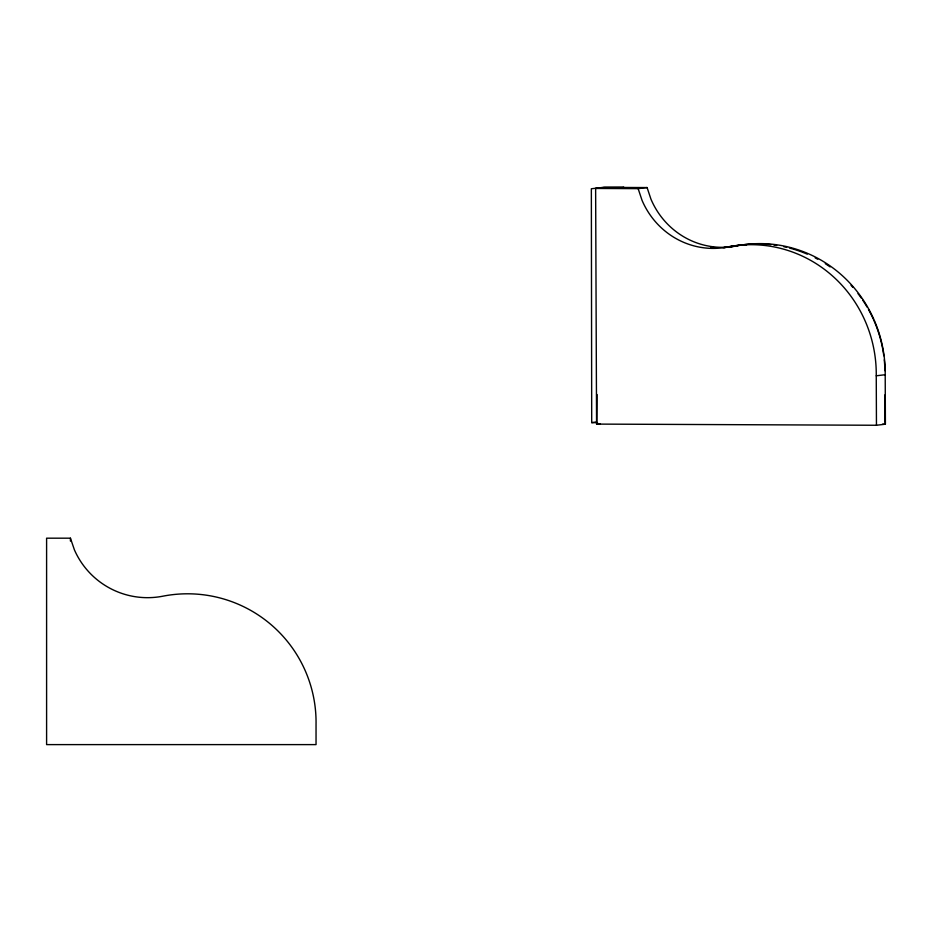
<?xml version="1.0" encoding="UTF-8"?>
<svg xmlns="http://www.w3.org/2000/svg" width="932" height="932" viewBox="0 0 932 932"><rect width="100%" height="100%" fill="white"/><g stroke="black" fill="none" stroke-linecap="round" stroke-linejoin="round"><path stroke-width="1.4" d="M884.981 422.406L885.284 394.877L884.899 420.577M885.132 420.542L885.284 394.877M595.63 188.462L604.577 187.39L647.088 187.565L651.002 199.297A79.837 77.111 83.2 0 0 736.653 245.908A128.523 124.142 83.2 0 1 885.202 374.722L885.4 424.188L876.453 425.26L596.573 424.095L595.63 188.462L638.14 188.637L647.088 187.565M621.329 187.798L624.056 187.472L602.235 187.483L591.354 188.753L591.703 422.627L597.517 422.639M638.14 188.637L642.055 200.368A79.837 77.111 83.2 0 0 727.694 246.98L736.653 245.908M727.694 246.98A128.523 124.142 83.2 0 1 876.255 375.794L885.202 374.722M591.703 422.627L596.818 422.021L597.086 394.527M596.573 424.095L600.22 423.664M602.922 187.588L624.056 187.472M596.468 188.136L599.684 188.136M70.424 538.183L46.6 538.183L46.6 744.61L316.041 744.61L316.041 724.444A128.523 128.523 0 0 0 162.867 596.189A79.837 79.837 0 0 1 74.432 549.903L70.424 538.183L70.424 541.096M596.876 188.124L599.777 188.089M882.488 424.177L885.4 424.188M876.255 375.794L876.453 425.26M770.95 244.638A128.523 126.869 83.2 0 0 733.472 246.293A79.837 78.801 83.2 0 1 722.917 247.621M773.828 244.988A128.523 126.869 83.2 0 1 776.694 245.396M783.835 246.7A128.523 126.869 83.2 0 1 786.666 247.341M789.474 248.04A128.523 126.869 83.2 0 1 807.298 254.168M815.185 257.884A128.523 126.869 83.2 0 1 817.76 259.247M825.274 263.674A128.523 126.869 83.2 0 1 830.121 266.913M851.044 285.32A128.523 126.869 83.2 0 1 852.85 287.336M858.011 293.627A128.523 126.869 83.2 0 1 861.238 298.007M862.787 300.244A128.523 126.869 83.2 0 1 867.11 307.129M868.461 309.494A128.523 126.869 83.2 0 1 873.366 319.21M873.913 320.457A128.523 126.869 83.2 0 1 883.792 355.744M884.27 359.799A128.523 126.869 83.2 0 1 884.899 370.68M724.013 247.621A79.837 78.801 83.2 0 0 727.939 246.945A128.523 126.869 83.2 0 1 746.614 244.72M716.277 247.714A79.837 78.801 83.2 0 1 710.953 247.388"/></g></svg>
